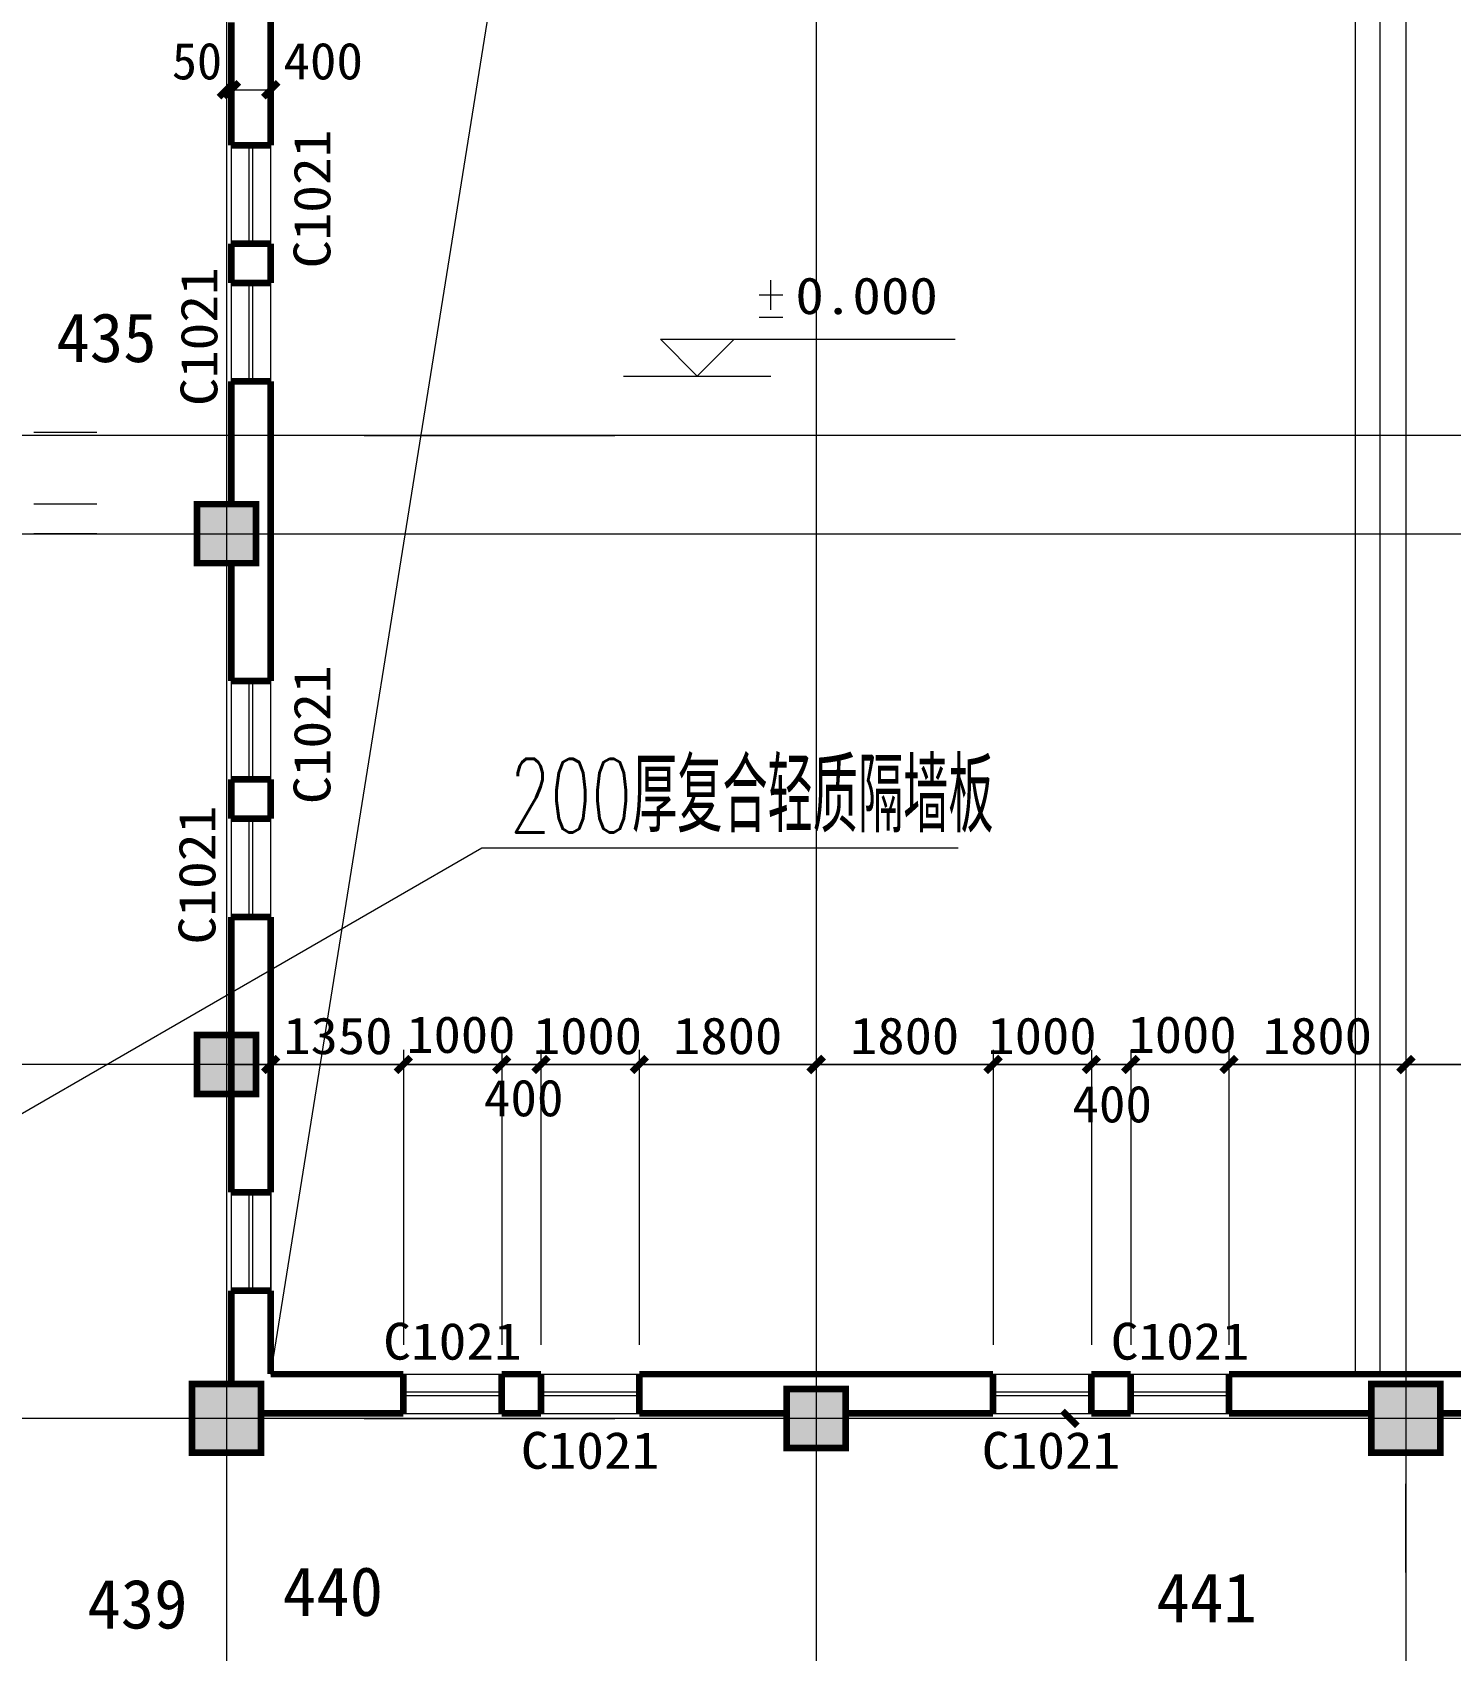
# Model space of a CAD drawing. Extents: x -307567 to 704339, y -10277 to 165507.
# Drawn here: x 375581 to 390011, y 104818 to 121280 of the extents above; entities that cross this region are included whole.
import ezdxf
from ezdxf.enums import TextEntityAlignment as Align

# ---------------------------------------------------------------- set-up
doc = ezdxf.new("R2010")
doc.units = 0
doc.header["$MEASUREMENT"] = 0
doc.layers.add('wode', color=250, linetype='CONTINUOUS', lineweight=0)
doc.layers.add('ziti', color=32, linetype='CONTINUOUS', lineweight=0)
doc.layers.add('中文', color=4, linetype='CONTINUOUS')
doc.styles.add('HZ', font='txt', dxfattribs={"width": 0.7, "height": 5, "bigfont": 'STF:宋体'})
doc.styles.get("Standard").update_dxf_attribs({"font": 'txt', "height": 3})

msp = doc.modelspace()

# ---------------------------------------------------------------- linework, layer by layer
at = {"layer": 'wode', "color": 0}
for p, q in [((377555.5758, 147033.90906), (377555.5758, 95170.03874)), ((383555.5458, 147033.90906), (383555.5458, 95170.03874)), ((389555.5158, 147033.90906), (389555.5158, 95170.03874)), ((389038.868, 126729.99447), (389038.868, 107630.09302)), ((389288.84233, 126729.99447), (389288.84233, 107630.09302)), ((378005.57355, 107630.09302), (380589.58163, 123772.99326)), ((377555.5758, 120845.90218), (377555.5758, 120366.80912)), ((377605.56335, 120845.90218), (377605.56335, 120366.80912)), ((378005.57355, 120845.90218), (378005.57355, 120366.80912)), ((377555.5758, 120695.90293), (377605.56335, 120695.90293)), ((377605.56335, 120695.90293), (378005.57355, 120695.90293)), ((377605.56335, 119130.02941), (377605.56335, 120130.02747)), ((377786.83685, 119130.02941), (377786.83685, 120130.02747)), ((377824.33667, 119130.02941), (377824.33667, 120130.02747)), ((378005.57355, 119130.02941), (378005.57355, 120130.02747)), ((377605.56335, 117730.03946), (377605.56335, 118730.03752)), ((377786.83685, 117730.03946), (377786.83685, 118730.03752)), ((377824.33667, 117730.03946), (377824.33667, 118730.03752)), ((378005.57355, 117730.03946), (378005.57355, 118730.03752)), ((383095.00123, 118458.7315), (383095.00123, 118758.73)), ((382974.99451, 118608.73075), (383214.97134, 118608.73075)), ((382974.99451, 118383.73188), (383214.97134, 118383.73188)), ((382345.00498, 117783.73488), (381970.00686, 118158.733)), ((381970.00686, 118158.733), (384969.99186, 118158.733)), ((382720.00311, 118158.733), (382345.00498, 117783.73488)), ((381595.00873, 117783.73488), (383095.00123, 117783.73488)), ((376235.39198, 117210.04084), (375596.75991, 117210.04084)), ((436594.37973, 117180.03916), (362086.13411, 117180.03916)), ((378955.5566, 117180.03916), (381507.52138, 117180.03916)), ((376235.39198, 116480.04877), (375596.75991, 116480.04877)), ((365108.97056, 116180.05027), (436744.37898, 116180.05027)), ((376235.39198, 116180.05027), (375596.75991, 116180.05027)), ((377605.56335, 113680.05971), (377605.56335, 114680.05777)), ((377786.83685, 113680.05971), (377786.83685, 114680.05777)), ((377824.33667, 113680.05971), (377824.33667, 114680.05777)), ((378005.57355, 113680.05971), (378005.57355, 114680.05777)), ((377605.56335, 112280.06977), (377605.56335, 113280.05866)), ((377786.83685, 112280.06977), (377786.83685, 113280.05866)), ((377824.33667, 112280.06977), (377824.33667, 113280.05866)), ((378005.57355, 112280.06977), (378005.57355, 113280.05866)), ((375455.5863, 110271.00999), (380154.59845, 112983.99691)), ((380154.59845, 112983.99691), (383973.61012, 112983.99691)), ((383973.61012, 112983.99691), (384999.58155, 112983.99691)), ((377605.56335, 110480.07877), (377605.56335, 111480.06766)), ((378005.57355, 110480.07877), (378005.57355, 111480.06766)), ((377555.5758, 110930.29624), (377555.5758, 107927.91257)), ((378005.57355, 110930.29624), (378005.57355, 107927.91257)), ((379355.5668, 110930.29624), (379355.5668, 107927.91257)), ((380355.57401, 110930.29624), (380355.57401, 107927.91257)), ((380755.5476, 110930.29624), (380755.5476, 107927.91257)), ((381755.5548, 110930.29624), (381755.5548, 107927.91257)), ((383555.5458, 110930.29624), (383555.5458, 107927.91257)), ((385355.5368, 110930.29624), (385355.5368, 107927.91257)), ((386355.54401, 110930.29624), (386355.54401, 107927.91257)), ((386755.5176, 110930.29624), (386755.5176, 107927.91257)), ((387755.5248, 110930.29624), (387755.5248, 107927.91257)), ((389555.5158, 110930.29624), (389555.5158, 107927.91257)), ((436594.37973, 110780.07727), (362086.13411, 110780.07727)), ((377555.5758, 110780.29699), (378005.57355, 110780.29699)), ((378005.57355, 110780.29699), (379355.5668, 110780.29699)), ((379355.5668, 110780.29699), (380355.57401, 110780.29699)), ((380355.57401, 110780.29699), (380755.5476, 110780.29699)), ((380755.5476, 110780.29699), (381755.5548, 110780.29699)), ((381755.5548, 110780.29699), (383555.5458, 110780.29699)), ((383555.5458, 110780.29699), (385355.5368, 110780.29699)), ((385355.5368, 110780.29699), (386355.54401, 110780.29699)), ((386355.54401, 110780.29699), (386755.5176, 110780.29699)), ((386755.5176, 110780.29699), (387755.5248, 110780.29699)), ((387755.5248, 110780.29699), (389555.5158, 110780.29699)), ((389555.5158, 110780.29699), (391955.5038, 110780.29699)), ((377605.56335, 108480.08266), (377605.56335, 109480.08071)), ((377786.83685, 108480.08266), (377786.83685, 109480.08071)), ((377824.33667, 108480.08266), (377824.33667, 109480.08071)), ((378005.57355, 108480.08266), (378005.57355, 109480.08071)), ((379355.5668, 107630.09302), (380355.57401, 107630.09302)), ((380755.5476, 107630.09302), (381755.5548, 107630.09302)), ((385355.5368, 107630.09302), (386355.54401, 107630.09302)), ((386755.5176, 107630.09302), (387755.5248, 107630.09302)), ((379355.5668, 107448.83782), (380355.57401, 107448.83782)), ((379355.5668, 107411.33801), (380355.57401, 107411.33801)), ((380755.5476, 107448.83782), (381755.5548, 107448.83782)), ((380755.5476, 107411.33801), (381755.5548, 107411.33801)), ((385355.5368, 107448.83782), (386355.54401, 107448.83782)), ((385355.5368, 107411.33801), (386355.54401, 107411.33801)), ((386755.5176, 107448.83782), (387755.5248, 107448.83782)), ((386755.5176, 107411.33801), (387755.5248, 107411.33801)), ((436594.37973, 107180.09527), (362086.13411, 107180.09527)), ((378955.5566, 107180.09527), (381507.52138, 107180.09527)), ((379355.5668, 107230.09196), (380355.57401, 107230.09196)), ((380755.5476, 107230.09196), (381755.5548, 107230.09196)), ((385355.5368, 107230.09196), (386355.54401, 107230.09196)), ((387730.58596, 107180.09527), (385987.32075, 107180.09527)), ((386755.5176, 107230.09196), (387755.5248, 107230.09196)), ((389555.5158, 105613.44355), (389555.5158, 106512.79819)), ((377555.5758, 106440.91134), (377555.5758, 105613.44355)), ((389555.5158, 106440.91134), (389555.5158, 105613.44355))]:
    msp.add_line(p, q, dxfattribs=at)
at = {"layer": 'wode', "color": 0, "const_width": 67.49966}
for points in [[(378005.57355, 121680.01666), (378005.57355, 120130.02747)], [(377605.56335, 121380.01816), (377605.56335, 120130.02747)], [(377480.57618, 120620.90331), (377630.57543, 120770.90256)], [(377530.56372, 120620.90331), (377680.56297, 120770.90256)], [(377930.57393, 120620.90331), (378080.57318, 120770.90256)], [(378005.57355, 120130.02747), (377605.56335, 120130.02747)], [(377605.56335, 118730.03752), (377605.56335, 119130.02941)], [(378005.57355, 119130.02941), (377605.56335, 119130.02941)], [(378005.57355, 118730.03752), (378005.57355, 119130.02941)], [(378005.57355, 118730.03752), (377605.56335, 118730.03752)], [(377605.56335, 117180.03916), (377605.56335, 117730.03946)], [(378005.57355, 117730.03946), (377605.56335, 117730.03946)], [(378005.57355, 117180.03916), (378005.57355, 117730.03946)], [(377605.56335, 116480.04877), (377605.56335, 117180.03916)], [(378005.57355, 116180.05027), (378005.57355, 117180.03916)], [(377255.5773, 116480.04877), (377255.5773, 115880.05177), (377855.5743, 115880.05177), (377855.5743, 116480.04877), (377255.5773, 116480.04877), (377255.5773, 115880.05177)], [(378005.57355, 116180.05027), (378005.57355, 114680.05777)], [(377605.56335, 115880.05177), (377605.56335, 114680.05777)], [(378005.57355, 114680.05777), (377605.56335, 114680.05777)], [(377605.56335, 113280.05866), (377605.56335, 113680.05971)], [(378005.57355, 113680.05971), (377605.56335, 113680.05971)], [(378005.57355, 113280.05866), (378005.57355, 113680.05971)], [(378005.57355, 113280.05866), (377605.56335, 113280.05866)], [(377605.56335, 109480.08071), (377605.56335, 112280.06977)], [(378005.57355, 112280.06977), (377605.56335, 112280.06977)], [(378005.57355, 109480.08071), (378005.57355, 112280.06977)], [(377255.5773, 111080.07577), (377255.5773, 110480.07877), (377855.5743, 110480.07877), (377855.5743, 111080.07577), (377255.5773, 111080.07577), (377255.5773, 110480.07877)], [(377930.57393, 110705.29737), (378080.57318, 110855.29662)], [(379280.56718, 110705.29737), (379430.56643, 110855.29662)], [(380280.57439, 110705.29737), (380430.57364, 110855.29662)], [(380680.54797, 110705.29737), (380830.54722, 110855.29662)], [(381680.55518, 110705.29737), (381830.55443, 110855.29662)], [(383480.54618, 110705.29737), (383630.54543, 110855.29662)], [(385280.53718, 110705.29737), (385430.53643, 110855.29662)], [(386280.54439, 110705.29737), (386430.54364, 110855.29662)], [(386680.51797, 110705.29737), (386830.51722, 110855.29662)], [(387680.52518, 110705.29737), (387830.52443, 110855.29662)], [(389480.51618, 110705.29737), (389630.51543, 110855.29662)], [(377605.56335, 109488.119), (377605.56335, 110480.07877)], [(378005.57355, 109488.119), (378005.57355, 110480.07877)], [(378005.57355, 109480.08071), (377605.56335, 109480.08071)], [(378005.57355, 108480.08266), (377605.56335, 108480.08266)], [(377605.56335, 107530.09046), (377605.56335, 108479.41433)], [(378005.57355, 107630.09302), (378005.57355, 108479.41433)], [(378005.57355, 107630.09302), (379355.5668, 107630.09302)], [(379355.5668, 107230.09196), (379355.5668, 107630.09302)], [(380355.57401, 107630.09302), (380755.5476, 107630.09302)], [(380355.57401, 107230.09196), (380355.57401, 107630.09302)], [(380755.5476, 107230.09196), (380755.5476, 107630.09302)], [(383555.5458, 107630.09302), (381755.5548, 107630.09302)], [(381755.5548, 107230.09196), (381755.5548, 107630.09302)], [(383555.5458, 107630.09302), (385355.5368, 107630.09302)], [(385355.5368, 107230.09196), (385355.5368, 107630.09302)], [(386355.54401, 107630.09302), (386755.5176, 107630.09302)], [(386355.54401, 107230.09196), (386355.54401, 107630.09302)], [(386755.5176, 107230.09196), (386755.5176, 107630.09302)], [(387755.5248, 107230.09196), (387755.5248, 107630.09302)], [(396155.4828, 107630.09302), (387755.5248, 107630.09302)], [(377205.58976, 107530.09046), (377205.58976, 106830.09091), (377905.56185, 106830.09091), (377905.56185, 107530.09046), (377205.58976, 107530.09046), (377205.58976, 106830.09091)], [(383255.5473, 107480.09377), (383255.5473, 106880.09677), (383855.5443, 106880.09677), (383855.5443, 107480.09377), (383255.5473, 107480.09377), (383255.5473, 106880.09677)], [(389205.52976, 107530.09046), (389205.52976, 106830.09091), (389905.50185, 106830.09091), (389905.50185, 107530.09046), (389205.52976, 107530.09046), (389205.52976, 106830.09091)], [(377905.56185, 107230.09196), (379355.5668, 107230.09196)], [(380355.57401, 107230.09196), (380755.5476, 107230.09196)], [(383255.5473, 107230.09196), (381755.5548, 107230.09196)], [(383855.5443, 107230.09196), (385355.5368, 107230.09196)], [(386062.32038, 107255.09489), (386212.31963, 107105.09564)], [(386355.54401, 107230.09196), (386755.5176, 107230.09196)], [(389205.52976, 107230.09196), (387755.5248, 107230.09196)], [(389205.52976, 107230.09196), (387755.5248, 107230.09196)], [(396155.4828, 107230.09196), (389905.50185, 107230.09196)]]:
    msp.add_lwpolyline(points, dxfattribs=at)
at = {"layer": 'wode', "color": 0}
for points in [[(377255.5773, 116480.04877), (377855.5743, 116480.04877), (377255.5773, 115880.05177), (377855.5743, 115880.05177)], [(377255.5773, 111080.07577), (377855.5743, 111080.07577), (377255.5773, 110480.07877), (377855.5743, 110480.07877)], [(377205.58976, 107530.09046), (377905.56185, 107530.09046), (377205.58976, 106830.09091), (377905.56185, 106830.09091)], [(389205.52976, 107530.09046), (389905.50185, 107530.09046), (389205.52976, 106830.09091), (389905.50185, 106830.09091)], [(383255.5473, 107480.09377), (383855.5443, 107480.09377), (383255.5473, 106880.09677), (383855.5443, 106880.09677)]]:
    msp.add_solid(points, dxfattribs=at)

# ---------------------------------------------------------------- texts
for s, width, p, p2 in [('50', 0.906641, (377000.5859, 120800.90424), (377510.56871, 120800.90424)), ('400', 0.925698, (378134.58902, 120800.90424), (378944.57032, 120800.90424)), ('   0.000 ', 0.907834, (382473.98383, 118413.73356), (385083.99275, 118413.73356)), ('1350', 0.934725, (378134.58902, 110885.2983), (379244.56882, 110885.2983)), ('1000', 1.044692, (379385.41285, 110897.69448), (380495.39265, 110897.69448)), ('1000', 1.044692, (380673.80972, 110885.2983), (381783.78953, 110885.2983)), ('1800', 0.986654, (382100.5604, 110885.2983), (383210.54021, 110885.2983)), ('1800', 0.986654, (383900.5514, 110885.2983), (385010.53121, 110885.2983)), ('1000', 1.044727, (385298.55467, 110885.30745), (386408.57109, 110885.30745)), ('1000', 1.044692, (386723.36444, 110897.69448), (387833.34424, 110897.69448)), ('1800', 0.986654, (388100.5304, 110885.2983), (389210.51021, 110885.2983)), ('400', 0.925698, (380174.63009, 110253.02912), (380984.61139, 110253.02912)), ('400', 0.925739, (386162.1856, 110191.04823), (386972.20353, 110191.04823)), ('C1021', 0.980885, (379150.56295, 107777.58373), (380560.57787, 107777.58373)), ('C1021', 0.980885, (386552.52789, 107777.58373), (387962.54281, 107777.58373)), ('C1021', 0.980859, (380550.58036, 106667.59478), (381960.55866, 106667.59478)), ('C1021', 0.980859, (385240.54714, 106667.59478), (386650.52545, 106667.59478))]:
    msp.add_text(s, height=374.998125, dxfattribs=dict(at, width=width)).set_placement(p, p2, align=Align.FIT)
for width, p, p2 in [(0.980866, (378613.07784, 118880.03677), (378613.07784, 120290.02422)), (0.980872, (377463.07138, 117480.03766), (377463.07138, 118890.03428)), (0.980872, (378613.07784, 113430.05791), (378613.07784, 114840.05453)), (0.980866, (377443.07637, 112002.21776), (377443.07637, 113412.20522))]:
    msp.add_text('C1021', height=374.998125, rotation=90, dxfattribs=dict(at, width=width)).set_placement(p, p2, align=Align.FIT)
at = {"layer": 'ziti', "color": 0, "style": 'HZ', "width": 0.485711}
msp.add_text('200厚复合轻质隔墙板', height=749.99625, dxfattribs=at).set_placement((380438.08092, 113140.54215), (385359.93131, 113140.54215), align=Align.FIT)
at = {"layer": '中文', "char_height": 500, "width": 6011.5625187, "attachment_point": 1}
for s, insert in [('{\\fFangSong_GB2312|b1|i0|c134|p49;\\C1;435}', (375824.50952, 118425.27067)), ('{\\fFangSong_GB2312|b1|i0|c134|p49;\\C1;439}', (376139.64634, 105542.74886)), ('{\\fFangSong_GB2312|b1|i0|c134|p49;\\C1;440}', (378128.37232, 105670.15364)), ('{\\fFangSong_GB2312|b1|i0|c134|p49;\\C1;441}', (387017.93827, 105606.48017))]:
    msp.add_mtext(s, dxfattribs=dict(at, insert=insert))

doc.saveas('drawing.dxf')
